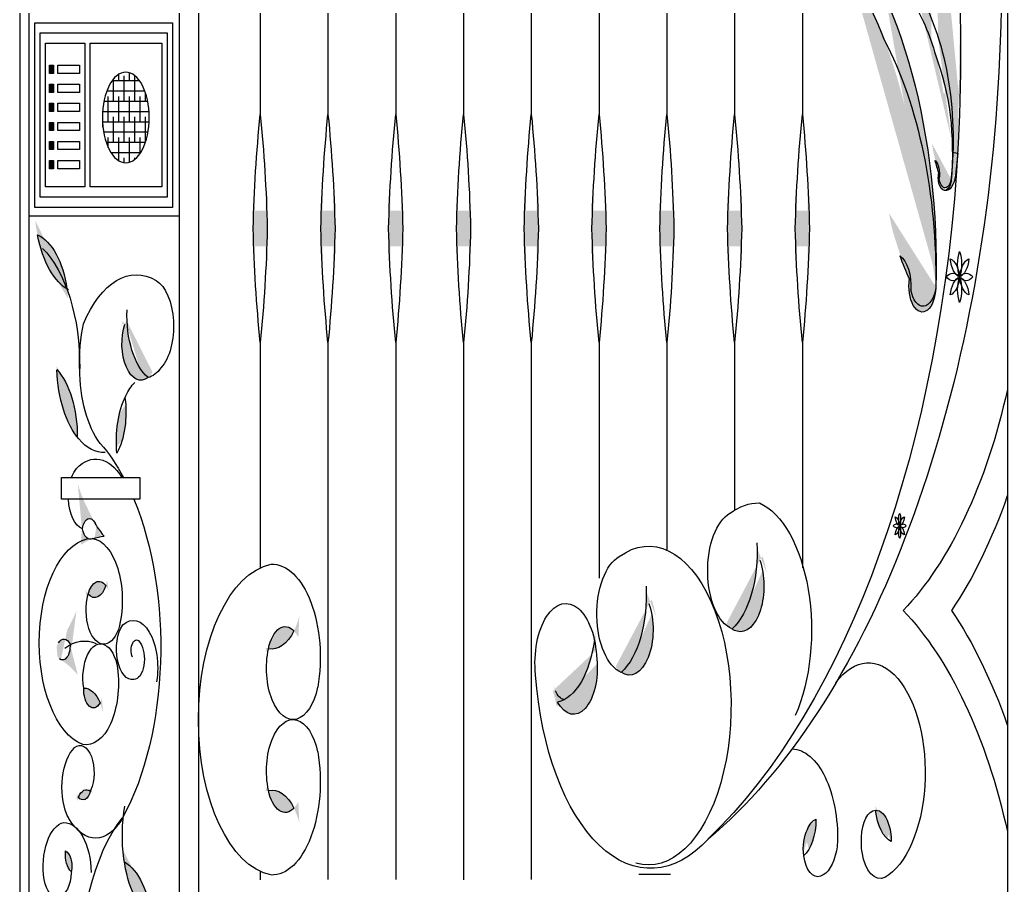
# Model space of a CAD drawing. Extents: x 12262 to 40734, y 30451 to 49613.
# Drawn here: x 37841 to 38876, y 32368 to 33271 of the extents above; entities that cross this region are included whole.
import ezdxf

# ---------------------------------------------------------------- set-up
doc = ezdxf.new("R2010")
doc.units = 0
doc.header["$LTSCALE"] = 0.85
doc.header["$MEASUREMENT"] = 0
doc.layers.get('0').update_dxf_attribs({"linetype": 'CONTINUOUS'})

# ---------------------------------------------------------------- blocks, each defined once
blk = doc.blocks.new('A$C0F9C46A4')
h = blk.add_hatch(color=256)
edge = h.paths.add_edge_path()
edge.add_ellipse((856.1, 1426.2), major_axis=(0, 259), ratio=0.517647, start_angle=299.4107, end_angle=355.5771, ccw=False)
edge.add_ellipse((869.7, 1378), major_axis=(0, 265.5), ratio=0.517647, start_angle=311.3249, end_angle=355.4645)
edge.add_ellipse((875.3, 1581.6), major_axis=(0, 61.9), ratio=0.517647, start_angle=-9.4163, end_angle=128.4746)
edge.add_ellipse((734.4, 1177.6), major_axis=(0, 428.6), ratio=0.517647, start_angle=266.688, end_angle=328.5386, ccw=False)
edge.add_ellipse((776.1, 1163.6), major_axis=(0, 347.5), ratio=0.517647, start_angle=268.2253, end_angle=315.483)
edge.add_ellipse((740.4, 1178.1), major_axis=(0, 390), ratio=0.517647, start_angle=306.737, end_angle=330.3201)
edge.add_ellipse((869, 1591.6), major_axis=(0, 92.9), ratio=0.517647, start_angle=3.078, end_angle=143.4619, ccw=False)
h = blk.add_hatch(color=256)
edge = h.paths.add_edge_path()
edge.add_ellipse((946.7, 1483.3), major_axis=(0, 28), ratio=0.517647, start_angle=-30.5551, end_angle=132.5668, ccw=False)
edge.add_ellipse((939.2, 1383.3), major_axis=(0, 127.4), ratio=0.517647, start_angle=322.0947, end_angle=346.9412, ccw=False)
edge.add_ellipse((509.1, 1396.6), major_axis=(0, 913.3), ratio=0.517647, start_angle=263.4916, end_angle=275.4795, ccw=False)
edge.add_line((978.8, 1293.1), (973.9, 1294.2))
edge.add_ellipse((867.6, 1306.7), major_axis=(0, 205.7), ratio=0.517647, start_angle=266.5108, end_angle=320.0153)
edge = h.paths.add_edge_path()
edge.add_line((973.9, 1294.2), (973.2, 1294.3))
edge.add_ellipse((886.9, 1294.3), major_axis=(0, 166.8), ratio=0.517647, start_angle=270, end_angle=306.9597)
edge.add_ellipse((870.5, 1306.1), major_axis=(0, 187.2), ratio=0.517647, start_angle=-61.7863, end_angle=-38.2033)
edge.add_ellipse((946.7, 1484.7), major_axis=(0, 44.6), ratio=0.517647, start_angle=-5.4453, end_angle=134.9386, ccw=False)
edge.add_ellipse((934.5, 1408), major_axis=(0, 124.3), ratio=0.517647, start_angle=316.3199, end_angle=347.0538, ccw=False)
edge.add_ellipse((509.1, 1396.6), major_axis=(0, 913.3), ratio=0.517647, start_angle=275.4795, end_angle=276.3665, ccw=False)
edge.add_ellipse((939.2, 1383.3), major_axis=(0, 127.4), ratio=0.517647, start_angle=-37.9053, end_angle=-13.0588)
edge.add_ellipse((946.7, 1483.3), major_axis=(0, 28), ratio=0.517647, start_angle=-30.5551, end_angle=132.5668)
edge.add_ellipse((867.6, 1306.7), major_axis=(0, 205.7), ratio=0.517647, start_angle=266.5108, end_angle=320.0153, ccw=False)
for points in [[(35.1, 1376.4), (30.9, 1376.4), (30.9, 1385), (35.1, 1385)], [(30.9, 1365.1), (35.1, 1365.1), (35.1, 1356.6), (30.9, 1356.6)], [(35.1, 1345.2), (35.1, 1336.7), (30.9, 1336.7), (30.9, 1345.2)], [(30.9, 1316.8), (30.9, 1325.3), (35.1, 1325.3), (35.1, 1316.8)], [(35.1, 1305.5), (35.1, 1296.9), (30.9, 1296.9), (30.9, 1305.5)], [(35.1, 1285.6), (35.1, 1277), (30.9, 1277), (30.9, 1285.6)]]:
    blk.add_hatch(color=256).paths.add_polyline_path(points)
h = blk.add_hatch(color=256)
edge = h.paths.add_edge_path()
edge.add_ellipse((951.2, 1271.1), major_axis=(0, 16.5), ratio=0.517647, start_angle=255.3775, end_angle=330.7812, ccw=False)
edge.add_ellipse((965.8, 1269.6), major_axis=(0, 12.7), ratio=0.517647, start_angle=102.33, end_angle=246.1933)
edge.add_ellipse((965.3, 1267.2), major_axis=(0, 13), ratio=0.517647, start_angle=65.2296, end_angle=257.7924, ccw=False)
edge.add_ellipse((998.8, 1325.4), major_axis=(0, 93), ratio=0.517647, start_angle=115.4419, end_angle=124.5129, ccw=False)
h = blk.add_hatch(color=256)
edge = h.paths.add_edge_path()
edge.add_line((973.9, 1294.2), (978.8, 1293.1))
edge.add_line((978.8, 1293.1), (976.6, 1270.2))
edge.add_ellipse((966.3, 1274.4), major_axis=(0, 20.3), ratio=0.517647, start_angle=174.11, end_angle=258.0534, ccw=False)
edge.add_ellipse((965.3, 1267.2), major_axis=(0, 13), ratio=0.517647, start_angle=180, end_angle=257.7924)
edge.add_ellipse((867.6, 1306.7), major_axis=(0, 205.7), ratio=0.517647, start_angle=258.1646, end_angle=266.5108)
h = blk.add_hatch(color=256)
edge = h.paths.add_edge_path()
edge.add_ellipse((-169.1, 1176.1), major_axis=(0, 826.5), ratio=0.517647, start_angle=272.6676, end_angle=280.9794, ccw=False)
edge.add_ellipse((-169.1, 1253), major_axis=(0, 826.5), ratio=0.517647, start_angle=259.0206, end_angle=267.3324, ccw=False)
edge.add_ellipse((670.9, 1253), major_axis=(0, 826.5), ratio=0.517647, start_angle=92.6676, end_angle=100.9794, ccw=False)
edge.add_ellipse((670.9, 1176.1), major_axis=(0, 826.5), ratio=0.517647, start_angle=439.0206, end_angle=447.3324, ccw=False)
h = blk.add_hatch(color=256)
edge = h.paths.add_edge_path()
edge.add_ellipse((-98.4, 1176.1), major_axis=(0, 826.5), ratio=0.517647, start_angle=272.6676, end_angle=280.9794, ccw=False)
edge.add_ellipse((-98.4, 1253), major_axis=(0, 826.5), ratio=0.517647, start_angle=259.0206, end_angle=267.3324, ccw=False)
edge.add_ellipse((741.6, 1253), major_axis=(0, 826.5), ratio=0.517647, start_angle=92.6676, end_angle=100.9794, ccw=False)
edge.add_ellipse((741.6, 1176.1), major_axis=(0, 826.5), ratio=0.517647, start_angle=439.0206, end_angle=447.3324, ccw=False)
h = blk.add_hatch(color=256)
edge = h.paths.add_edge_path()
edge.add_ellipse((-27.7, 1176.1), major_axis=(0, 826.5), ratio=0.517647, start_angle=272.6676, end_angle=280.9794, ccw=False)
edge.add_ellipse((-27.7, 1253), major_axis=(0, 826.5), ratio=0.517647, start_angle=259.0206, end_angle=267.3324, ccw=False)
edge.add_ellipse((812.3, 1253), major_axis=(0, 826.5), ratio=0.517647, start_angle=92.6676, end_angle=100.9794, ccw=False)
edge.add_ellipse((812.3, 1176.1), major_axis=(0, 826.5), ratio=0.517647, start_angle=439.0206, end_angle=447.3324, ccw=False)
h = blk.add_hatch(color=256)
edge = h.paths.add_edge_path()
edge.add_ellipse((43.1, 1176.1), major_axis=(0, 826.5), ratio=0.517647, start_angle=272.6676, end_angle=280.9794, ccw=False)
edge.add_ellipse((43.1, 1253), major_axis=(0, 826.5), ratio=0.517647, start_angle=259.0206, end_angle=267.3324, ccw=False)
edge.add_ellipse((883.1, 1253), major_axis=(0, 826.5), ratio=0.517647, start_angle=92.6676, end_angle=100.9794, ccw=False)
edge.add_ellipse((883.1, 1176.1), major_axis=(0, 826.5), ratio=0.517647, start_angle=439.0206, end_angle=447.3324, ccw=False)
h = blk.add_hatch(color=256)
edge = h.paths.add_edge_path()
edge.add_ellipse((113.8, 1176.1), major_axis=(0, 826.5), ratio=0.517647, start_angle=272.6676, end_angle=280.9794, ccw=False)
edge.add_ellipse((113.8, 1253), major_axis=(0, 826.5), ratio=0.517647, start_angle=259.0206, end_angle=267.3324, ccw=False)
edge.add_ellipse((953.8, 1253), major_axis=(0, 826.5), ratio=0.517647, start_angle=92.6676, end_angle=100.9794, ccw=False)
edge.add_ellipse((953.8, 1176.1), major_axis=(0, 826.5), ratio=0.517647, start_angle=439.0206, end_angle=447.3324, ccw=False)
h = blk.add_hatch(color=256)
edge = h.paths.add_edge_path()
edge.add_ellipse((184.5, 1176.1), major_axis=(0, 826.5), ratio=0.517647, start_angle=272.6676, end_angle=280.9794, ccw=False)
edge.add_ellipse((184.5, 1253), major_axis=(0, 826.5), ratio=0.517647, start_angle=259.0206, end_angle=267.3324, ccw=False)
edge.add_ellipse((1024.5, 1253), major_axis=(0, 826.5), ratio=0.517647, start_angle=92.6676, end_angle=100.9794, ccw=False)
edge.add_ellipse((1024.5, 1176.1), major_axis=(0, 826.5), ratio=0.517647, start_angle=439.0206, end_angle=447.3324, ccw=False)
h = blk.add_hatch(color=256)
edge = h.paths.add_edge_path()
edge.add_ellipse((255.3, 1176.1), major_axis=(0, 826.5), ratio=0.517647, start_angle=272.6676, end_angle=280.9794, ccw=False)
edge.add_ellipse((255.3, 1253), major_axis=(0, 826.5), ratio=0.517647, start_angle=259.0206, end_angle=267.3324, ccw=False)
edge.add_ellipse((1095.3, 1253), major_axis=(0, 826.5), ratio=0.517647, start_angle=92.6676, end_angle=100.9794, ccw=False)
edge.add_ellipse((1095.3, 1176.1), major_axis=(0, 826.5), ratio=0.517647, start_angle=439.0206, end_angle=447.3324, ccw=False)
h = blk.add_hatch(color=256)
edge = h.paths.add_edge_path()
edge.add_ellipse((326, 1176.1), major_axis=(0, 826.5), ratio=0.517647, start_angle=272.6676, end_angle=280.9794, ccw=False)
edge.add_ellipse((326, 1253), major_axis=(0, 826.5), ratio=0.517647, start_angle=259.0206, end_angle=267.3324, ccw=False)
edge.add_ellipse((1166, 1253), major_axis=(0, 826.5), ratio=0.517647, start_angle=92.6676, end_angle=100.9794, ccw=False)
edge.add_ellipse((1166, 1176.1), major_axis=(0, 826.5), ratio=0.517647, start_angle=439.0206, end_angle=447.3324, ccw=False)
h = blk.add_hatch(color=256)
edge = h.paths.add_edge_path()
edge.add_ellipse((396.7, 1176.1), major_axis=(0, 826.5), ratio=0.517647, start_angle=272.6676, end_angle=280.9794, ccw=False)
edge.add_ellipse((396.7, 1253), major_axis=(0, 826.5), ratio=0.517647, start_angle=259.0206, end_angle=267.3324, ccw=False)
edge.add_ellipse((1236.7, 1253), major_axis=(0, 826.5), ratio=0.517647, start_angle=92.6676, end_angle=100.9794, ccw=False)
edge.add_ellipse((1236.7, 1176.1), major_axis=(0, 826.5), ratio=0.517647, start_angle=439.0206, end_angle=447.3324, ccw=False)
h = blk.add_hatch(color=256)
edge = h.paths.add_edge_path()
edge.add_ellipse((63.9, 1241.2), major_axis=(0, 94.1), ratio=0.517647, start_angle=110.7798, end_angle=162.327, ccw=False)
edge.add_ellipse((9.6, 1130.3), major_axis=(0, 79.4), ratio=0.517647, start_angle=285.5056, end_angle=347.6012, ccw=False)
h = blk.add_hatch(color=256)
edge = h.paths.add_edge_path()
edge.add_ellipse((912.3, 1154), major_axis=(0, 34.3), ratio=0.517647, start_angle=263.9008, end_angle=339.3045, ccw=False)
edge.add_ellipse((942.7, 1159.8), major_axis=(0, 26.4), ratio=0.517647, start_angle=110.8533, end_angle=254.7166)
edge.add_ellipse((941.9, 1154.5), major_axis=(0, 27.1), ratio=0.517647, start_angle=73.7529, end_angle=266.3158, ccw=False)
edge.add_ellipse((1001.8, 1294.3), major_axis=(0, 193.7), ratio=0.517647, start_angle=123.9652, end_angle=133.0362, ccw=False)
h = blk.add_hatch(color=256)
edge = h.paths.add_edge_path()
edge.add_ellipse((134.9, 1086), major_axis=(0, 62.3), ratio=0.517647, start_angle=45.6158, end_angle=59.0799)
edge.add_line((107.3, 1118), (112.3, 1111.6))
edge.add_ellipse((148.4, 1124), major_axis=(0, 70.7), ratio=0.517647, start_angle=85.4893, end_angle=100.1105, ccw=False)
edge = h.paths.add_edge_path()
edge.add_line((112.3, 1111.6), (109.7, 1115))
edge.add_ellipse((126.3, 1094.4), major_axis=(0, 38.1), ratio=0.517647, start_angle=57.4367, end_angle=202.2713)
edge.add_ellipse((148.4, 1124), major_axis=(0, 70.7), ratio=0.517647, start_angle=100.1105, end_angle=156.4931, ccw=False)
h = blk.add_hatch(color=256)
edge = h.paths.add_edge_path()
edge.add_ellipse((87.1, 1075), major_axis=(0, 94.1), ratio=0.517647, start_angle=94.7309, end_angle=146.2781, ccw=False)
edge.add_ellipse((18.9, 997.5), major_axis=(0, 79.4), ratio=0.517647, start_angle=269.4567, end_angle=331.5523, ccw=False)
h = blk.add_hatch(color=256)
edge = h.paths.add_edge_path()
edge.add_ellipse((136.6, 992.4), major_axis=(0, 69.3), ratio=0.517647, start_angle=48.7027, end_angle=100.2499, ccw=False)
edge.add_ellipse((80.5, 1022.5), major_axis=(0, 58.4), ratio=0.517647, start_angle=223.4285, end_angle=285.5241, ccw=False)
h = blk.add_hatch(color=256)
edge = h.paths.add_edge_path()
edge.add_ellipse((90.9, 739.2), major_axis=(0, 154.4), ratio=0.517647, start_angle=2.0864, end_angle=10.6292)
edge.add_ellipse((73.6, 907.4), major_axis=(0, 17.2), ratio=0.517647, start_angle=110.9398, end_angle=196.8101, ccw=False)
edge.add_ellipse((72.8, 896.4), major_axis=(0, 15.4), ratio=0.517647, start_angle=313.4653, end_angle=431.5001, ccw=False)
edge.add_ellipse((135.5, 1036.3), major_axis=(0, 169.7), ratio=0.517647, start_angle=139.6427, end_angle=147.275)
h = blk.add_hatch(color=256)
edge = h.paths.add_edge_path()
edge.add_ellipse((741.3, 830.2), major_axis=(0, 77.9), ratio=0.517647, start_angle=302.8962, end_angle=316.3602, ccw=False)
edge.add_line((775.1, 872.5), (768.9, 864.1))
edge.add_ellipse((723.6, 876.6), major_axis=(0, 88.5), ratio=0.517647, start_angle=261.8656, end_angle=276.4867)
edge = h.paths.add_edge_path()
edge.add_line((768.9, 864.1), (772.2, 868.5))
edge.add_ellipse((751.9, 841.5), major_axis=(0, 47.7), ratio=0.517647, start_angle=159.7048, end_angle=304.5393, ccw=False)
edge.add_ellipse((723.6, 876.6), major_axis=(0, 88.5), ratio=0.517647, start_angle=205.483, end_angle=261.8656)
h = blk.add_hatch(color=256)
edge = h.paths.add_edge_path()
edge.add_ellipse((82.5, 822.2), major_axis=(0, 24.2), ratio=0.517647, start_angle=325.0374, end_angle=423.6271, ccw=False)
edge.add_ellipse((78.1, 855.6), major_axis=(0, 26.2), ratio=0.517647, start_angle=149.8512, end_angle=238.8133, ccw=False)
h = blk.add_hatch(color=256)
edge = h.paths.add_edge_path()
edge.add_ellipse((625.6, 784.9), major_axis=(0, 77.9), ratio=0.517647, start_angle=302.8962, end_angle=316.3602, ccw=False)
edge.add_line((659.5, 827.2), (653.3, 818.7))
edge.add_ellipse((608, 831.3), major_axis=(0, 88.5), ratio=0.517647, start_angle=261.8656, end_angle=276.4867)
edge = h.paths.add_edge_path()
edge.add_line((653.3, 818.7), (656.6, 823.2))
edge.add_ellipse((636.2, 796.2), major_axis=(0, 47.7), ratio=0.517647, start_angle=159.7048, end_angle=304.5393, ccw=False)
edge.add_ellipse((608, 831.3), major_axis=(0, 88.5), ratio=0.517647, start_angle=205.483, end_angle=261.8656)
h = blk.add_hatch(color=256)
edge = h.paths.add_edge_path()
edge.add_ellipse((-3.9, 910.8), major_axis=(0, 154.4), ratio=0.517647, start_angle=205.0259, end_angle=213.5687)
edge.add_ellipse((46, 768.9), major_axis=(0, 17.2), ratio=0.517647, start_angle=313.8793, end_angle=399.7496, ccw=False)
edge.add_ellipse((44.5, 779.7), major_axis=(0, 15.4), ratio=0.517647, start_angle=156.4048, end_angle=274.4396, ccw=False)
edge.add_ellipse((15, 603.6), major_axis=(0, 169.7), ratio=0.517647, start_angle=-17.4178, end_angle=-9.7855)
h = blk.add_hatch(color=256)
edge = h.paths.add_edge_path()
edge.add_ellipse((277, 762.9), major_axis=(0, 36.3), ratio=0.517647, start_angle=331.0996, end_angle=428.7858, ccw=False)
edge.add_ellipse((263, 837.5), major_axis=(0, 61.8), ratio=0.517647, start_angle=173.6849, end_angle=226.2005, ccw=False)
h = blk.add_hatch(color=256)
edge = h.paths.add_edge_path()
edge.add_ellipse((556.4, 805.8), major_axis=(0, 85.9), ratio=0.517647, start_angle=186.0604, end_angle=256.3077)
edge.add_ellipse((569.9, 761), major_axis=(0, 62.3), ratio=0.517647, start_angle=273.7619, end_angle=293.1775, ccw=False)
edge.add_ellipse((577.9, 755.3), major_axis=(0, 47.7), ratio=0.517647, start_angle=136.9682, end_angle=281.8027, ccw=False)
h = blk.add_hatch(color=256)
edge = h.paths.add_edge_path()
edge.add_ellipse((569.2, 748.2), major_axis=(0, 25.4), ratio=0.517647, start_angle=129.6621, end_angle=174.3666)
edge.add_ellipse((556.4, 805.8), major_axis=(0, 85.9), ratio=0.517647, start_angle=186.0604, end_angle=195.049, ccw=False)
edge.add_ellipse((577.9, 755.3), major_axis=(0, 47.7), ratio=0.517647, start_angle=136.9682, end_angle=142.602)
edge.add_ellipse((558.4, 743.9), major_axis=(0, 27.9), ratio=0.517647, start_angle=183.846, end_angle=198.1907, ccw=False)
edge.add_ellipse((579.1, 725.4), major_axis=(0, 39.3), ratio=0.517647, start_angle=80.3215, end_angle=103.6907, ccw=False)
h = blk.add_hatch(color=256)
edge = h.paths.add_edge_path()
edge.add_ellipse((67.1, 693.8), major_axis=(0, 41.2), ratio=0.517647, start_angle=308.6408, end_angle=361.1565, ccw=False)
edge.add_ellipse((76.8, 733.9), major_axis=(0, 19.6), ratio=0.517647, start_angle=86.8954, end_angle=222.9019, ccw=False)
h = blk.add_hatch(color=256)
edge = h.paths.add_edge_path()
edge.add_ellipse((277, 641.4), major_axis=(0, 36.3), ratio=0.517647, start_angle=111.2142, end_angle=208.9004, ccw=False)
edge.add_ellipse((263, 566.8), major_axis=(0, 61.8), ratio=0.517647, start_angle=313.7995, end_angle=366.3151, ccw=False)
h = blk.add_hatch(color=256)
edge = h.paths.add_edge_path()
edge.add_ellipse((66, 634.5), major_axis=(0, 16.2), ratio=0.517647, start_angle=144.614, end_angle=244.6612, ccw=False)
edge.add_ellipse((69.6, 608.1), major_axis=(0, 20.9), ratio=0.517647, start_angle=338.1147, end_angle=411.1605, ccw=False)
h = blk.add_hatch(color=256)
edge = h.paths.add_edge_path()
edge.add_ellipse((893.5, 578.5), major_axis=(0, 29.1), ratio=0.517647, start_angle=302.2812, end_angle=361.0217, ccw=False)
edge.add_ellipse((894.6, 576), major_axis=(0, 28.8), ratio=0.517647, start_angle=267.4847, end_angle=308.7341, ccw=False)
edge.add_ellipse((914.7, 616), major_axis=(0, 42.4), ratio=0.517647, start_angle=101.3242, end_angle=166.1289, ccw=False)
h = blk.add_hatch(color=256)
edge = h.paths.add_edge_path()
edge.add_ellipse((832.7, 567.2), major_axis=(0, 29.1), ratio=0.517647, start_angle=45.5728, end_angle=104.3133, ccw=False)
edge.add_ellipse((833.7, 569.8), major_axis=(0, 28.8), ratio=0.517647, start_angle=370.7763, end_angle=412.0258, ccw=False)
edge.add_ellipse((808.9, 598.5), major_axis=(0, 42.4), ratio=0.517647, start_angle=204.6158, end_angle=269.4205, ccw=False)
h = blk.add_hatch(color=256)
edge = h.paths.add_edge_path()
edge.add_ellipse((45.9, 549.1), major_axis=(0, 16.2), ratio=0.517647, start_angle=248.7955, end_angle=348.8427, ccw=False)
edge.add_ellipse((58.3, 562.2), major_axis=(0, 20.9), ratio=0.517647, start_angle=82.2962, end_angle=155.342, ccw=False)
h = blk.add_hatch(color=256)
edge = h.paths.add_edge_path()
edge.add_ellipse((155.7, 580.8), major_axis=(0, 94.1), ratio=0.517647, start_angle=106.7827, end_angle=158.3298, ccw=False)
edge.add_ellipse((97.5, 477.5), major_axis=(0, 79.4), ratio=0.517647, start_angle=281.5085, end_angle=343.6041, ccw=False)
for p, q in [((1030.7, 2743.1), (1030.7, 0)), ((9.9, 19.1), (9.9, 2336.1)), ((9.9, 19.1), (9.9, 2336.1)), ((9.9, 19.1), (9.9, 2336.1)), ((321.6, 2042.1), (321.6, 1333.5)), ((392.3, 2001.1), (392.3, 1333.5)), ((186.4, 1983.1), (186.4, 0)), ((186.4, 1983.1), (186.4, 0)), ((463.1, 1850.9), (463.1, 1333.5)), ((533.8, 1832.8), (533.8, 1333.5)), ((250.9, 1577.5), (250.9, 1333.5)), ((816.7, 1577.5), (816.7, 1333.5)), ((604.5, 1573.5), (604.5, 1333.5)), ((675.3, 1462.5), (675.3, 1333.5)), ((746, 1440.6), (746, 1333.5)), ((15.6, 1429.3), (159.4, 1429.3)), ((15.6, 1236.6), (15.6, 1429.3)), ((159.4, 1429.3), (159.4, 1236.6)), ((21.2, 1418.6), (153.9, 1418.6)), ((21.2, 1247.3), (21.2, 1418.6)), ((153.9, 1418.6), (153.9, 1247.3)), ((26.7, 1407.9), (67.7, 1407.9)), ((26.7, 1258.1), (26.7, 1407.9)), ((67.7, 1407.9), (67.7, 1258.1)), ((73.3, 1407.9), (148.3, 1407.9)), ((73.3, 1258.1), (73.3, 1407.9)), ((148.3, 1407.9), (148.3, 1258.1)), ((30.9, 1385), (35.1, 1385)), ((30.9, 1376.4), (30.9, 1385)), ((35.1, 1385), (35.1, 1376.4)), ((39.8, 1385), (62.4, 1385)), ((39.8, 1376.4), (39.8, 1385)), ((62.4, 1385), (62.4, 1376.4)), ((35.1, 1376.4), (30.9, 1376.4)), ((62.4, 1376.4), (39.8, 1376.4)), ((125.1, 1368.5), (96.2, 1368.5)), ((97.8, 1347.1), (97.8, 1370.6)), ((103.4, 1368.5), (103.4, 1375.5)), ((108.9, 1347.1), (108.9, 1373.9)), ((114.4, 1368.5), (114.4, 1377.1)), ((120, 1347.1), (120, 1373.9)), ((30.9, 1365.1), (35.1, 1365.1)), ((30.9, 1356.6), (30.9, 1365.1)), ((35.1, 1365.1), (35.1, 1356.6)), ((39.8, 1365.1), (62.4, 1365.1)), ((39.8, 1356.6), (39.8, 1365.1)), ((62.4, 1365.1), (62.4, 1356.6)), ((130.6, 1357.8), (90.7, 1357.8)), ((35.1, 1356.6), (30.9, 1356.6)), ((62.4, 1356.6), (39.8, 1356.6)), ((133.5, 1347.1), (87.8, 1347.1)), ((92.3, 1325.7), (92.3, 1352.4)), ((103.4, 1325.7), (103.4, 1352.4)), ((114.4, 1325.7), (114.4, 1352.4)), ((125.5, 1325.7), (125.5, 1352.4)), ((131.1, 1347.1), (131.1, 1356.4)), ((30.9, 1345.2), (35.1, 1345.2)), ((30.9, 1336.7), (30.9, 1345.2)), ((35.1, 1336.7), (30.9, 1336.7)), ((35.1, 1345.2), (35.1, 1336.7)), ((39.8, 1345.2), (62.4, 1345.2)), ((39.8, 1336.7), (39.8, 1345.2)), ((62.4, 1336.7), (39.8, 1336.7)), ((62.4, 1345.2), (62.4, 1336.7)), ((134.9, 1336.4), (86.4, 1336.4)), ((135, 1325.7), (86.3, 1325.7)), ((86.7, 1320.4), (86.7, 1331)), ((97.8, 1304.3), (97.8, 1331)), ((108.9, 1304.3), (108.9, 1331)), ((120, 1304.3), (120, 1331)), ((131.1, 1304.3), (131.1, 1331)), ((30.9, 1325.3), (35.1, 1325.3)), ((30.9, 1316.8), (30.9, 1325.3)), ((35.1, 1316.8), (30.9, 1316.8)), ((35.1, 1325.3), (35.1, 1316.8)), ((39.8, 1325.3), (62.4, 1325.3)), ((39.8, 1316.8), (39.8, 1325.3)), ((62.4, 1316.8), (39.8, 1316.8)), ((62.4, 1325.3), (62.4, 1316.8)), ((30.9, 1305.5), (35.1, 1305.5)), ((30.9, 1296.9), (30.9, 1305.5)), ((35.1, 1305.5), (35.1, 1296.9)), ((39.8, 1305.5), (62.4, 1305.5)), ((39.8, 1296.9), (39.8, 1305.5)), ((62.4, 1305.5), (62.4, 1296.9)), ((133.8, 1315), (87.5, 1315)), ((92.3, 1299.2), (92.3, 1309.6)), ((103.4, 1285.3), (103.4, 1309.6)), ((114.4, 1283.7), (114.4, 1309.6)), ((125.5, 1292.8), (125.5, 1309.6)), ((35.1, 1296.9), (30.9, 1296.9)), ((62.4, 1296.9), (39.8, 1296.9)), ((131, 1304.3), (90.2, 1304.3)), ((30.9, 1285.6), (35.1, 1285.6)), ((30.9, 1277), (30.9, 1285.6)), ((35.1, 1285.6), (35.1, 1277)), ((39.8, 1285.6), (62.4, 1285.6)), ((39.8, 1277), (39.8, 1285.6)), ((62.4, 1285.6), (62.4, 1277)), ((126, 1293.6), (95.3, 1293.6)), ((108.9, 1283.2), (108.9, 1288.2)), ((120, 1286.7), (120, 1288.2)), ((973.2, 1294.3), (978.8, 1293.1)), ((978.8, 1293.1), (976.6, 1270.2)), ((35.1, 1277), (30.9, 1277)), ((62.4, 1277), (39.8, 1277)), ((67.7, 1258.1), (26.7, 1258.1)), ((148.3, 1258.1), (73.3, 1258.1)), ((153.9, 1247.3), (21.2, 1247.3)), ((159.4, 1236.6), (15.6, 1236.6)), ((166.3, 1227.4), (9.9, 1227.4)), ((250.9, 1095.6), (250.9, 860.6)), ((321.6, 1095.6), (321.6, 535.3)), ((392.3, 1095.6), (392.3, 535.3)), ((463.1, 1095.6), (463.1, 534.8)), ((533.8, 1095.6), (533.8, 535.3)), ((604.5, 1095.6), (604.5, 849.8)), ((675.3, 1095.6), (675.3, 878.9)), ((746, 1095.6), (746, 920.7)), ((816.7, 1095.6), (816.7, 860.6)), ((43.4, 954.7), (125.3, 954.7)), ((43.4, 932.2), (43.4, 954.7)), ((125.3, 954.7), (125.3, 932.2)), ((125.3, 932.2), (43.4, 932.2)), ((250.9, 543.7), (250.9, 534.9)), ((646, 540.7), (678.9, 540.7))]:
    blk.add_line(p, q)
at = {"linetype": 'Continuous', "ltscale": 1.5}
for p, q in [((0, 2355.3), (0, 0)), ((166.3, 2355.3), (166.3, 0))]:
    blk.add_line(p, q, dxfattribs=at)
at = {"extrusion": (0, 0, -1)}
for centre, major_axis, start_param, end_param in [((517.2, 1476.9), (0, 979.7), 0.643948, 2.734002), ((509.1, 1396.6), (0, 913.3), 0.661775, 2.683432), ((734.4, 1177.6), (0, 428.6), 0.549104, 1.628602), ((740.4, 1178.1), (0, 390), 0.518013, 0.929615), ((867.6, 1306.7), (0, 205.7), 0.697864, 1.777362), ((870.5, 1306.1), (0, 187.2), 0.666773, 1.078375), ((776.1, 1163.6), (0, 347.5), 0.776968, 1.601771), ((886.9, 1294.3), (0, 166.8), 0.925728, 1.750531), ((110.6, 1330.4), (0, 47.3), -1.570796, 4.712389), ((670.9, 1176.1), (0, 826.5), -1.524238, -1.37917), ((-169.1, 1176.1), (0, 826.5), 1.37917, 1.524238), ((741.6, 1176.1), (0, 826.5), -1.524238, -1.37917), ((-98.4, 1176.1), (0, 826.5), 1.37917, 1.524238), ((812.3, 1176.1), (0, 826.5), -1.524238, -1.37917), ((-27.7, 1176.1), (0, 826.5), 1.37917, 1.524238), ((883.1, 1176.1), (0, 826.5), -1.524238, -1.37917), ((43.1, 1176.1), (0, 826.5), 1.37917, 1.524238), ((953.8, 1176.1), (0, 826.5), -1.524238, -1.37917), ((113.8, 1176.1), (0, 826.5), 1.37917, 1.524238), ((1024.5, 1176.1), (0, 826.5), -1.524238, -1.37917), ((184.5, 1176.1), (0, 826.5), 1.37917, 1.524238), ((1095.3, 1176.1), (0, 826.5), -1.524238, -1.37917), ((255.3, 1176.1), (0, 826.5), 1.37917, 1.524238), ((1166, 1176.1), (0, 826.5), -1.524238, -1.37917), ((326, 1176.1), (0, 826.5), 1.37917, 1.524238), ((1236.7, 1176.1), (0, 826.5), -1.524238, -1.37917), ((396.7, 1176.1), (0, 826.5), 1.37917, 1.524238), ((951.2, 1271.1), (0, 16.5), 0.509965, 1.826007), ((998.8, 1325.4), (0, 93), 4.110026, 4.268344), ((965.3, 1267.2), (0, 13), 1.783858, 5.144714), ((965.8, 1269.6), (0, 12.7), 1.986301, 4.49719), ((966.3, 1274.4), (0, 20.3), 1.779304, 3.244392), ((670.9, 1253), (0, 826.5), 4.520762, 4.665831), ((-169.1, 1253), (0, 826.5), 1.617355, 1.762423), ((741.6, 1253), (0, 826.5), 4.520762, 4.665831), ((-98.4, 1253), (0, 826.5), 1.617355, 1.762423), ((812.3, 1253), (0, 826.5), 4.520762, 4.665831), ((-27.7, 1253), (0, 826.5), 1.617355, 1.762423), ((883.1, 1253), (0, 826.5), 4.520762, 4.665831), ((43.1, 1253), (0, 826.5), 1.617355, 1.762423), ((953.8, 1253), (0, 826.5), 4.520762, 4.665831), ((113.8, 1253), (0, 826.5), 1.617355, 1.762423), ((1024.5, 1253), (0, 826.5), 4.520762, 4.665831), ((184.5, 1253), (0, 826.5), 1.617355, 1.762423), ((1095.3, 1253), (0, 826.5), 4.520762, 4.665831), ((255.3, 1253), (0, 826.5), 1.617355, 1.762423), ((1166, 1253), (0, 826.5), 4.520762, 4.665831), ((326, 1253), (0, 826.5), 1.617355, 1.762423), ((1236.7, 1253), (0, 826.5), 4.520762, 4.665831), ((396.7, 1253), (0, 826.5), 1.617355, 1.762423), ((63.9, 1241.2), (0, 94.1), 3.415037, 4.349712), ((9.6, 1130.3), (0, 79.4), 0.2164, 1.300172), ((-8.8, 1071.3), (0, 137.7), 0.473199, 1.591695), ((912.3, 1154), (0, 34.3), 0.361205, 1.677247), ((1001.8, 1294.3), (0, 193.7), 3.961266, 4.119584), ((968.7, 1159.4), (0, 23.8), 0.194922, 1.375874), ((983.2, 1187.4), (0, 23.8), 3.336515, 4.517467), ((991, 1177.3), (0, 23.8), 4.121913, 5.302865), ((970.6, 1177.3), (0, 23.8), 0.98032, 2.161272), ((992.9, 1159.4), (0, 23.8), -1.375874, -0.194922), ((978.4, 1187.4), (0, 23.8), 1.765718, 2.946671), ((121.6, 1029.9), (0, 136.4), -0.896666, 0.298005), ((134.7, 1112.7), (0, 49.8), 0.300667, 2.625636), ((941.9, 1154.5), (0, 27.1), 1.635098, 4.995954), ((973.9, 1144.2), (0, 23.8), -0.590476, 0.590476), ((973.9, 1183.8), (0, 23.8), 2.551117, 3.732069), ((983.2, 1140.6), (0, 23.8), -1.375874, -0.194922), ((968.7, 1168.6), (0, 23.8), 1.765718, 2.946671), ((991, 1150.7), (0, 23.8), 4.121913, 5.302865), ((987.7, 1144.2), (0, 23.8), -0.590476, 0.590476), ((987.7, 1183.8), (0, 23.8), 2.551117, 3.732069), ((978.4, 1140.6), (0, 23.8), 0.194922, 1.375874), ((992.9, 1168.6), (0, 23.8), 3.336515, 4.517467), ((970.6, 1150.7), (0, 23.8), 0.98032, 2.161272), ((942.7, 1159.8), (0, 26.4), 1.837541, 4.34843), ((148.4, 1124), (0, 70.7), 3.551866, 4.791115), ((114.2, 1076), (0, 100.3), 4.637498, 5.112563), ((126.3, 1094.4), (0, 38.1), 2.752886, 5.280725), ((87.1, 1075), (0, 94.1), 3.695144, 4.629819), ((18.9, 997.5), (0, 79.4), 0.496506, 1.580279), ((111.5, 1068.6), (0, 94.7), 3.740579, 4.711122), ((130.8, 1112.8), (0, 54), 2.505355, 3.035916), ((136.6, 992.4), (0, 69.3), -0.815015, -0.481103), ((806.1, 1230.6), (0, 471.1), 1.971842, 2.646857), ((136.6, 992.4), (0, 69.3), 4.533495, 5.46817), ((80.5, 1022.5), (0, 58.4), 1.29985, 2.383622), ((87.1, 1075), (0, 94.1), 3.102084, 3.695144), ((19.9, 778.1), (0, 245.6), 0.527258, 0.768493), ((79.3, 892.6), (0, 81.4), -0.497946, 0.702743), ((68.4, 934.9), (0, 34.2), -0.955916, -0.552058), ((68.4, 934.9), (0, 34.2), 3.321386, 4.634078), ((19.9, 778.1), (0, 245.6), 0.892265, 2.383499), ((806.1, 1230.6), (0, 524.6), 2.16834, 2.482093), ((771.8, 762), (0, 166.3), -0.363056, 0), ((755.6, 795.4), (0, 136.6), 0.231593, 2.27935), ((72.8, 896.4), (0, 15.4), -1.247913, 0.812183), ((750.1, 857.6), (0, 62.3), 3.355471, 6.002377), ((912.2, 902), (0, 11.9), 0.194922, 1.375874), ((919.5, 916), (0, 11.9), 3.336515, 4.517467), ((923.4, 910.9), (0, 11.9), 4.121913, 5.302865), ((913.1, 910.9), (0, 11.9), 0.98032, 2.161272), ((924.3, 902), (0, 11.9), -1.375874, -0.194922), ((917.1, 916), (0, 11.9), 1.765718, 2.946671), ((73.6, 907.4), (0, 17.2), 2.848201, 4.34692), ((135.5, 1036.3), (0, 169.7), 3.712752, 3.84596), ((914.8, 894.4), (0, 11.9), -0.590476, 0.590476), ((914.8, 914.2), (0, 11.9), 2.551117, 3.732069), ((919.5, 892.6), (0, 11.9), -1.375874, -0.194922), ((912.2, 906.6), (0, 11.9), 1.765718, 2.946671), ((923.4, 897.6), (0, 11.9), 4.121913, 5.302865), ((921.7, 894.4), (0, 11.9), -0.590476, 0.590476), ((921.7, 914.2), (0, 11.9), 2.551117, 3.732069), ((917.1, 892.6), (0, 11.9), 0.194922, 1.375874), ((924.3, 906.6), (0, 11.9), 3.336515, 4.517467), ((913.1, 897.6), (0, 11.9), 0.98032, 2.161272), ((76.5, 782.6), (0, 108.6), 3.335051, 6.269799), ((73.4, 826.5), (0, 64.8), 0.071009, 1.985763), ((90.9, 739.2), (0, 154.4), -0.185515, -0.036414), ((656.2, 716.7), (0, 166.3), -0.363056, 3.29561), ((723.6, 876.6), (0, 88.5), 1.457582, 2.696831), ((634.5, 812.3), (0, 62.3), 3.355471, 6.002377), ((270.8, 702.1), (0, 163), 3.245015, 6.179763), ((263.1, 766.9), (0, 97.4), -0.019027, 1.895728), ((751.9, 841.5), (0, 47.7), 0.967972, 3.278168), ((82.5, 822.2), (0, 24.2), -1.110503, 0.610212), ((78.1, 855.6), (0, 26.2), 2.115106, 3.667789), ((608, 831.3), (0, 88.5), 1.457582, 2.696831), ((87.6, 816.5), (0, 35.7), 2.040141, 5.192413), ((569.9, 761), (0, 62.3), 4.518121, 7.788325), ((636.2, 796.2), (0, 47.7), 0.967972, 3.495811), ((118.3, 756.2), (0, 49.4), -0.436558, 1.869237), ((806.1, 401.4), (0, 471.1), 0.494736, 1.169751), ((806.1, 401.4), (0, 524.6), 0.659499, 0.973253), ((117.3, 775.6), (0, 31.8), 3.038269, 5.641075), ((277, 762.9), (0, 36.3), -1.200538, 0.520176), ((46, 768.9), (0, 17.2), -0.693761, 0.804958), ((263, 837.5), (0, 61.8), 2.335242, 3.251813), ((751.9, 841.5), (0, 47.7), 3.278168, 3.495811), ((44.5, 779.7), (0, 15.4), 1.49331, 3.553406), ((67.3, 675.7), (0, 108.4), -0.368893, 0.224671), ((84.3, 745.5), (0, 35.7), 4.412437, 7.564708), ((121.7, 774.4), (0, 10.8), 3.980606, 7.036361), ((119.1, 765.1), (0, 21.1), 0.625137, 3.153643), ((556.4, 805.8), (0, 85.9), 1.809772, 3.035818), ((285.1, 755.7), (0, 53.5), 1.950105, 5.102377), ((885.7, 646.9), (0, 114.4), -0.613816, 2.849769), ((577.9, 755.3), (0, 47.7), 1.3648, 3.892639), ((69.4, 740.6), (0, 64.8), 1.335901, 3.250655), ((658.3, 780.8), (0, 234), 2.623635, 4.575853), ((76.8, 733.9), (0, 19.6), 2.392814, 4.766574), ((67.1, 693.8), (0, 41.2), -0.020184, 0.896386), ((569.2, 748.2), (0, 25.4), 3.239914, 4.020155), ((285.1, 648.6), (0, 53.5), 4.322401, 7.474673), ((62.8, 646.8), (0, 28.4), -0.404186, 2.284735), ((67.9, 631.5), (0, 46.3), 4.054944, 5.816908), ((263.1, 637.3), (0, 97.4), 1.245865, 3.16062), ((805.2, 578.4), (0, 93.2), 0.016728, 1.619501), ((69.6, 608.1), (0, 20.9), -0.892919, 0.38197), ((66, 634.5), (0, 16.2), 2.013041, 3.759195), ((62.8, 646.8), (0, 28.4), 2.284735, 2.317798), ((263, 566.8), (0, 61.8), -0.11022, 0.806351), ((277, 641.4), (0, 36.3), 2.621416, 4.342131), ((155.7, 580.8), (0, 94.1), 4.454483, 5.047543), ((69.7, 640.6), (0, 55), 3.847443, 3.962058), ((893.5, 578.5), (0, 29.1), -1.542157, -0.017832), ((893.5, 578.5), (0, 29.1), -0.017832, 1.007384), ((914.7, 616), (0, 42.4), 3.383689, 4.514744), ((48.3, 548.6), (0, 46.3), 4.420204, 6.182168), ((46.1, 539.7), (0, 55), -0.008132, 1.517981), ((79, 659.4), (0, 81), 2.399916, 3.865844), ((160.1, 443.4), (0, 186.7), 3.505478, 5.705014), ((808.9, 598.5), (0, 42.4), 1.58091, 2.711965), ((833.7, 569.8), (0, 28.8), -0.908021, -0.188082), ((894.6, 576), (0, 28.8), 0.894758, 1.614697), ((832.7, 567.2), (0, 29.1), 4.462575, 5.48779), ((832.3, 579.1), (0, 40.9), 1.698408, 1.917195), ((897.9, 574.1), (0, 37.9), 4.432002, 4.853075), ((58.3, 562.2), (0, 20.9), 3.571957, 4.846846), ((45.9, 549.1), (0, 16.2), 0.194732, 1.940885), ((832.7, 567.2), (0, 29.1), 2.938249, 4.462575), ((832.3, 579.1), (0, 40.9), 1.917195, 2.98228), ((897.9, 574.1), (0, 37.9), 2.888985, 4.432002), ((155.7, 580.8), (0, 94.1), 3.519808, 4.454483), ((97.5, 477.5), (0, 79.4), 0.286163, 1.369936), ((39.1, 545.1), (0, 28.4), 1.669191, 4.358113), ((39.1, 545.1), (0, 28.4), 1.636128, 1.669191)]:
    blk.add_ellipse(centre, major_axis=major_axis, ratio=0.517647, start_param=start_param, end_param=end_param, dxfattribs=at)

msp = doc.modelspace()

# ---------------------------------------------------------------- block references
msp.add_blockref('A$C0F9C46A4', (37840.7, 31838.2))

doc.saveas('drawing.dxf')
